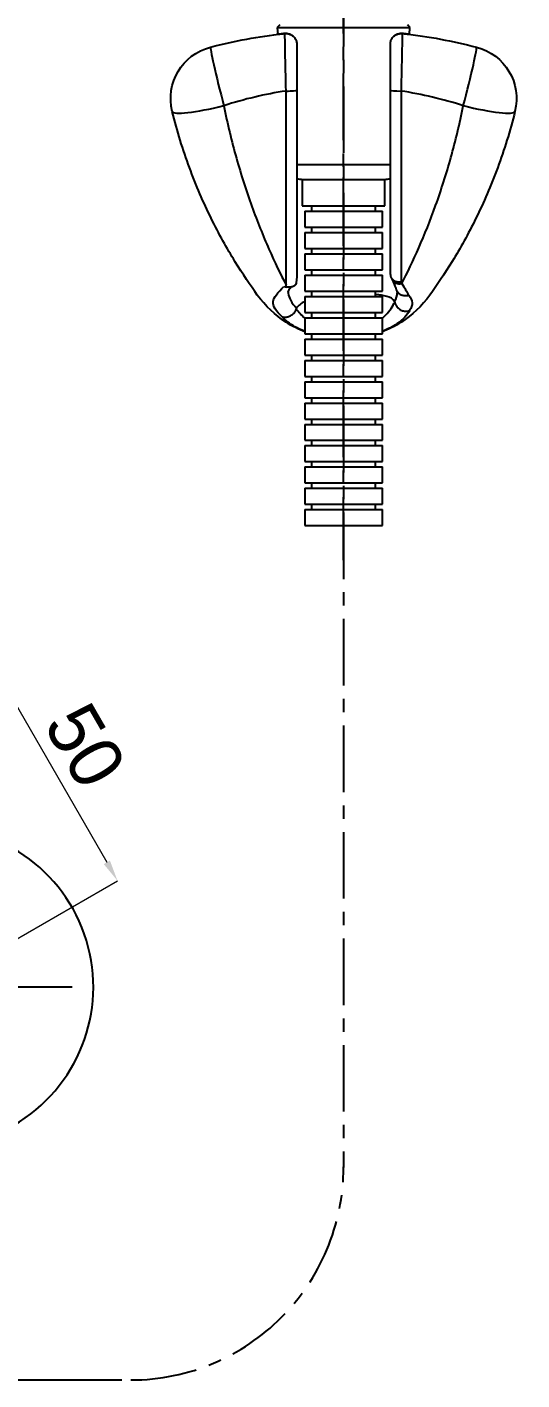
# Model space of a CAD drawing. Extents: x 0 to 1128, y 0 to 827.
# Drawn here: x 377.6 to 470.6, y 131.9 to 385.9 of the extents above; entities that cross this region are included whole.
import ezdxf

# ---------------------------------------------------------------- set-up
doc = ezdxf.new("R2010")
doc.units = 0
doc.header["$LTSCALE"] = 10
doc.header["$MEASUREMENT"] = 0
doc.header["$PDMODE"] = 3
doc.header["$PDSIZE"] = -10
doc.linetypes.add('CENTER', pattern=[2, 1.25, -0.25, 0.25, -0.25])
doc.linetypes.add('CENTER2', pattern=[28.575, 19.05, -3.175, 3.175, -3.175])
doc.layers.get('0').update_dxf_attribs({"linetype": 'CONTINUOUS'})
doc.layers.get('DEFPOINTS').update_dxf_attribs({"linetype": 'CONTINUOUS'})
doc.layers.add('1', color=7, linetype='CONTINUOUS')
doc.layers.add('Cneter', color=1, linetype='CENTER2', lineweight=13)
doc.styles.add('Daelim Dimension', font='')
doc.styles.get('Daelim Dimension').set_extended_font_data('나눔고딕')
doc.dimstyles.new('DEFAULT', dxfattribs={"dimscale": 2, "dimtxt": 2, "dimasz": 2, "dimexe": 0, "dimexo": 2, "dimgap": 1, "dimtad": 1, "dimdec": 1, "dimzin": 9, "dimdsep": 46, "dimtxsty": 'Daelim Dimension', "dimcen": 0.5, "dimclrd": 252, "dimclre": 252, "dimclrt": 3, "dimadec": 1, "dimazin": 0, "dimtfac": 1, "dimtdec": 1, "dimtix": 1, "dimtmove": 0, "dimatfit": 3, "dimfxl": 1, "dimtolj": 1, "dimtzin": 1, "dimlwd": 9, "dimlwe": 9, "dimarcsym": 0})

# ---------------------------------------------------------------- blocks, each defined once
blk = doc.blocks.new('*D4')
at = {"color": 5, "lineweight": 9, "ltscale": 0.5, "transparency": 16777216}
for p, q in [((338.51, 250.93), (369.6, 268.87)), ((371.6, 265.41), (392.6, 229.04)), ((363.51, 207.63), (394.6, 225.57))]:
    blk.add_line(p, q, dxfattribs=at)
at = {"color": 5, "ltscale": 0.5, "transparency": 16777216}
for points in [[(372.17, 265.74), (371.02, 265.08), (369.6, 268.87)], [(393.17, 229.37), (392.02, 228.7), (394.6, 225.57)]]:
    blk.add_solid(points, dxfattribs=at)
at = {"layer": 'DEFPOINTS', "color": 0, "ltscale": 0.5, "transparency": 16777216}
for p in [(335.05, 248.93), (394.6, 225.57), (360.05, 205.63)]:
    blk.add_point(p, dxfattribs=at)
at = {"color": 7, "lineweight": -3, "ltscale": 0.5, "transparency": 16777216, "insert": (388.53, 250.94), "char_height": 10, "attachment_point": 5, "rotation": 300, "style": 'Daelim Dimension'}
blk.add_mtext('\\A1;50', dxfattribs=at)

msp = doc.modelspace()

# ---------------------------------------------------------------- linework, layer by layer
at = {"layer": '1', "color": 7, "linetype": 'Continuous', "lineweight": -3}
for p, q in [((425.08, 386.27), (424.62, 385.77)), ((449.55, 385.77), (449.08, 386.27)), ((424.62, 385.77), (424.71, 384.47)), ((424.62, 385.77), (437.08, 385.77)), ((437.08, 385.77), (449.55, 385.77)), ((449.46, 384.47), (449.55, 385.77)), ((426.28, 337.42), (426.28, 373.85)), ((428.28, 374), (428.28, 339.09)), ((445.88, 339.4), (445.88, 374)), ((447.88, 373.85), (447.88, 338.02)), ((428.28, 360.06), (437.08, 360.06)), ((437.08, 360.06), (445.88, 360.06)), ((429.33, 357.27), (429.33, 352.27)), ((444.83, 352.27), (444.83, 357.27)), ((429.33, 352.27), (437.08, 352.27)), ((429.78, 351.27), (429.78, 348.27)), ((429.78, 351.27), (437.08, 351.27)), ((431.08, 352.27), (431.08, 351.27)), ((437.08, 352.27), (444.83, 352.27)), ((437.08, 351.27), (444.38, 351.27)), ((443.08, 351.27), (443.08, 352.27)), ((444.38, 348.27), (444.38, 351.27)), ((429.78, 348.27), (437.08, 348.27)), ((431.08, 348.27), (431.08, 347.27)), ((437.08, 348.27), (444.38, 348.27)), ((443.08, 347.27), (443.08, 348.27)), ((429.78, 347.27), (429.78, 344.27)), ((429.78, 347.27), (437.08, 347.27)), ((437.08, 347.27), (444.38, 347.27)), ((444.38, 344.27), (444.38, 347.27)), ((429.78, 344.27), (437.08, 344.27)), ((429.78, 343.27), (429.78, 340.27)), ((429.78, 343.27), (437.08, 343.27)), ((431.08, 344.27), (431.08, 343.27)), ((437.08, 344.27), (444.38, 344.27)), ((437.08, 343.27), (444.38, 343.27)), ((443.08, 343.27), (443.08, 344.27)), ((444.38, 340.27), (444.38, 343.27)), ((429.78, 340.27), (437.08, 340.27)), ((429.78, 339.27), (429.78, 336.27)), ((429.78, 339.27), (437.08, 339.27)), ((431.08, 340.27), (431.08, 339.27)), ((437.08, 340.27), (444.38, 340.27)), ((437.08, 339.27), (444.38, 339.27)), ((443.08, 339.27), (443.08, 340.27)), ((444.38, 336.27), (444.38, 339.27)), ((429.78, 336.27), (437.08, 336.27)), ((431.08, 336.27), (431.08, 335.27)), ((437.08, 336.27), (444.38, 336.27)), ((443.08, 335.27), (443.08, 336.27)), ((429.78, 335.27), (429.78, 332.27)), ((429.78, 335.27), (437.08, 335.27)), ((437.08, 335.27), (444.38, 335.27)), ((444.38, 332.27), (444.38, 335.27)), ((429.78, 332.27), (437.08, 332.27)), ((429.78, 331.27), (429.78, 328.27)), ((429.78, 331.27), (437.08, 331.27)), ((431.08, 332.27), (431.08, 331.27)), ((437.08, 332.27), (444.38, 332.27)), ((437.08, 331.27), (444.38, 331.27)), ((443.08, 331.27), (443.08, 332.27)), ((444.38, 328.27), (444.38, 331.27)), ((429.78, 328.27), (437.08, 328.27)), ((431.08, 328.27), (431.08, 327.27)), ((437.08, 328.27), (444.38, 328.27)), ((443.08, 327.27), (443.08, 328.27)), ((429.78, 327.27), (429.78, 324.27)), ((429.78, 327.27), (437.08, 327.27)), ((437.08, 327.27), (444.38, 327.27)), ((444.38, 324.27), (444.38, 327.27)), ((429.78, 324.27), (437.08, 324.27)), ((429.78, 323.27), (429.78, 320.27)), ((429.78, 323.27), (437.08, 323.27)), ((431.08, 324.27), (431.08, 323.27)), ((437.08, 324.27), (444.38, 324.27)), ((437.08, 323.27), (444.38, 323.27)), ((443.08, 323.27), (443.08, 324.27)), ((444.38, 320.27), (444.38, 323.27)), ((429.78, 320.27), (437.08, 320.27)), ((431.08, 320.27), (431.08, 319.27)), ((437.08, 320.27), (444.38, 320.27)), ((443.08, 319.27), (443.08, 320.27)), ((429.78, 319.27), (429.78, 316.27)), ((429.78, 319.27), (437.08, 319.27)), ((437.08, 319.27), (444.38, 319.27)), ((444.38, 316.27), (444.38, 319.27)), ((429.78, 316.27), (437.08, 316.27)), ((429.78, 315.27), (429.78, 312.27)), ((429.78, 315.27), (437.08, 315.27)), ((431.08, 316.27), (431.08, 315.27)), ((437.08, 316.27), (444.38, 316.27)), ((437.08, 315.27), (444.38, 315.27)), ((443.08, 315.27), (443.08, 316.27)), ((444.38, 312.27), (444.38, 315.27)), ((429.78, 312.27), (437.08, 312.27)), ((429.78, 311.27), (429.78, 308.27)), ((429.78, 311.27), (437.08, 311.27)), ((431.08, 312.27), (431.08, 311.27)), ((437.08, 312.27), (444.38, 312.27)), ((437.08, 311.27), (444.38, 311.27)), ((443.08, 311.27), (443.08, 312.27)), ((444.38, 308.27), (444.38, 311.27)), ((429.78, 308.27), (437.08, 308.27)), ((431.08, 308.27), (431.08, 307.27)), ((437.08, 308.27), (444.38, 308.27)), ((443.08, 307.27), (443.08, 308.27)), ((429.78, 307.27), (429.78, 304.27)), ((429.78, 307.27), (437.08, 307.27)), ((437.08, 307.27), (444.38, 307.27)), ((444.38, 304.27), (444.38, 307.27)), ((429.78, 304.27), (437.08, 304.27)), ((429.78, 303.27), (429.78, 300.27)), ((429.78, 303.27), (437.08, 303.27)), ((431.08, 304.27), (431.08, 303.27)), ((437.08, 304.27), (444.38, 304.27)), ((437.08, 303.27), (444.38, 303.27)), ((443.08, 303.27), (443.08, 304.27)), ((444.38, 300.27), (444.38, 303.27)), ((429.78, 300.27), (437.08, 300.27)), ((431.08, 300.27), (431.08, 299.27)), ((437.08, 300.27), (444.38, 300.27)), ((443.08, 299.27), (443.08, 300.27)), ((429.78, 299.27), (429.78, 296.27)), ((429.78, 299.27), (437.08, 299.27)), ((437.08, 299.27), (444.38, 299.27)), ((444.38, 296.27), (444.38, 299.27)), ((429.78, 296.27), (437.08, 296.27)), ((429.78, 295.27), (429.78, 292.27)), ((429.78, 295.27), (437.08, 295.27)), ((431.08, 296.27), (431.08, 295.27)), ((437.08, 296.27), (444.38, 296.27)), ((437.08, 295.27), (444.38, 295.27)), ((443.08, 295.27), (443.08, 296.27)), ((444.38, 292.27), (444.38, 295.27)), ((429.78, 292.27), (437.08, 292.27)), ((437.08, 292.27), (444.38, 292.27))]:
    msp.add_line(p, q, dxfattribs=at)
at = {"layer": '1', "color": 1, "linetype": 'CENTER', "lineweight": -3}
msp.add_line((334, 205.63), (386.1, 205.63), dxfattribs=at)
at = {"layer": '1', "color": 7, "linetype": 'Continuous', "lineweight": -3, "extrusion": (-6.12323e-17, 1.12482e-32, -1)}
for centre, start, end in [((-414.58, 372.41), 346.0375, 75.5225), ((-459.58, 372.41), 104.4775, 193.9625)]:
    msp.add_arc(centre, 10, start, end, dxfattribs=at)
at = {"layer": '1', "color": 7, "linetype": 'Continuous', "lineweight": -3}
for centre, radius, start, end in [((429.38, 360.27), 3, 248.485, 270), ((444.78, 360.27), 3, 270, 291.515), ((360.05, 205.63), 30, 300, 93.8944)]:
    msp.add_arc(centre, radius, start, end, dxfattribs=at)
at = {"layer": '1', "color": 1, "linetype": 'CENTER', "lineweight": -3}
msp.add_arc((397.08, 171.85), 40, 270, 0, dxfattribs=at)
at = {"layer": '1', "color": 7, "linetype": 'Continuous', "lineweight": -3}
for centre, major_axis, ratio, start_param, end_param in [((414.58, 372.41), (2.5, -9.68), 0.032961, 3.141593, 4.839361), ((459.58, 372.41), (-2.5, -9.68), 0.032961, 1.443824, 3.141593), ((426.28, 374), (-2, 0), 0.076696, 1.570796, 3.141593), ((447.88, 374), (-2, 0), 0.076696, 0, 1.570796), ((414.58, 372.41), (9.7, 2.41), 0.126983, 3.141593, 4.680827), ((459.58, 372.41), (-9.7, 2.41), 0.126983, 1.602358, 3.141593), ((448.02, 339.27), (-1.83, -0.82), 0.760059, 6.274802, 7.5268)]:
    msp.add_ellipse(centre, major_axis=major_axis, ratio=ratio, start_param=start_param, end_param=end_param, dxfattribs=at)
at = {"layer": '1', "color": 1, "linetype": 'CENTER', "lineweight": -3}
msp.add_open_spline([(437.08, 594.73), (437.08, 171.71)], degree=1, dxfattribs=at)
at = {"layer": '1', "color": 7, "linetype": 'CENTER', "lineweight": -3}
for points, knots in [([(437.08, 344.77), (437.08, 349.77), (437.08, 392.77)], [0, 0, 0.104167, 1, 1]), ([(437.08, 285.77), (437.08, 290.77), (437.08, 358.77)], [0, 0, 0.068493, 1, 1])]:
    msp.add_open_spline(points, degree=1, knots=knots, dxfattribs=at)
at = {"layer": '1', "color": 7, "linetype": 'Continuous', "lineweight": -3}
for points, degree in [([(412.08, 382.09), (416.6, 383.26), (421.14, 384.1), (425.71, 384.62)], 3), ([(424.85, 384.52), (424.67, 384.49), (424.54, 384.48), (424.48, 384.47)], 3), ([(425.71, 384.62), (425.14, 384.55), (424.85, 384.52), (424.84, 384.52)], 3), ([(425.56, 384.6), (425.71, 384.62), (425.87, 384.64), (426.06, 384.66)], 3), ([(426.56, 384.61), (426.16, 384.68), (425.71, 384.61)], 2), ([(426.06, 384.61), (425.93, 384.63), (425.82, 384.63), (425.71, 384.62)], 3), ([(448.44, 384.61), (448, 384.68), (447.61, 384.61)], 2), ([(448.1, 384.66), (448.29, 384.64), (448.46, 384.62), (448.6, 384.6)], 3), ([(448.45, 384.62), (448.34, 384.63), (448.23, 384.63), (448.1, 384.61)], 3), ([(448.45, 384.62), (453.05, 384.09), (457.59, 383.25), (462.08, 382.09)], 3), ([(449.32, 384.52), (449.31, 384.52), (449.02, 384.55), (448.45, 384.62)], 3), ([(449.44, 384.5), (449.44, 384.5), (449.38, 384.51), (449.27, 384.52)], 3), ([(428.27, 382.83), (428.28, 382.78), (428.28, 382.72), (428.28, 382.66)], 3), ([(445.88, 382.66), (445.88, 382.72), (445.88, 382.78), (445.89, 382.83)], 3), ([(426.28, 373.85), (422.34, 373.26), (418.41, 372.33), (414.58, 371.1)], 3), ([(459.58, 371.1), (455.75, 372.33), (451.85, 373.25), (447.88, 373.85)], 3), ([(428.18, 337.94), (428.16, 337.82), (428.13, 337.7), (428.1, 337.59)], 3), ([(428.28, 339.09), (428.28, 338.69), (428.24, 338.3), (428.18, 337.94)], 3), ([(445.99, 338.89), (446.19, 338.47)], 1), ([(447.88, 338.02), (447.93, 337.91), (447.98, 337.8), (448.02, 337.69)], 3), ([(425.85, 337.18), (426.01, 337.14), (426.17, 337.09), (426.34, 337.05)], 3), ([(446.68, 334.3), (447.01, 334.89), (447.18, 335.42), (447.18, 335.98)], 3), ([(448.02, 337.69), (448.53, 336.86), (448.99, 336.16), (449.32, 335.54)], 3), ([(449.32, 335.54), (450.08, 334.5), (450.2, 333.69), (449.5, 332.63)], 3), ([(428.19, 332.96), (428.61, 332.36), (429.14, 331.76), (429.81, 331.21)], 3), ([(429.77, 334.32), (429.15, 334.01), (428.63, 333.61), (428.24, 333.06)], 3), ([(431.1, 328.18), (431.04, 328.2), (430.98, 328.22), (430.91, 328.24)], 3), ([(443.21, 328.23), (443.16, 328.21), (443.11, 328.2), (443.05, 328.18)], 3)]:
    msp.add_open_spline(points, degree=degree, dxfattribs=at)
for points, knots in [([(424.86, 384.52), (424.86, 384.52), (424.87, 384.52), (424.9, 384.52), (424.97, 384.53), (425.03, 384.53), (425.08, 384.53), (425.09, 384.53)], [0, 0, 0, 0, 0.117287, 0.217707, 0.437799, 0.865839, 1, 1, 1, 1]), ([(426.06, 384.66), (426.07, 384.66), (426.07, 384.66), (426.31, 384.68), (426.55, 384.67), (427, 384.55), (427.2, 384.46), (427.5, 384.26), (427.6, 384.18), (427.69, 384.09)], [0, 0, 0, 0, 0.007507, 0.007507, 0.408699, 0.408699, 0.781214, 0.781214, 1, 1, 1, 1]), ([(426.06, 384.61), (426.07, 384.61), (426.07, 384.61), (426.25, 384.63), (426.42, 384.63), (426.81, 384.58), (427.03, 384.51), (427.42, 384.31), (427.6, 384.17), (427.9, 383.85), (428.02, 383.67), (428.2, 383.27), (428.26, 383.05), (428.27, 382.83)], [0, 0, 0, 0, 0.004771, 0.004771, 0.168449, 0.168449, 0.381096, 0.381096, 0.589432, 0.589432, 0.794609, 0.794609, 1, 1, 1, 1]), ([(426.28, 373.85), (426.22, 376.45), (426.16, 379.07), (426.08, 383.04), (426.06, 384.35), (426.06, 384.61)], [0, 0, 0, 0, 0.5, 0.5, 1, 1, 1, 1]), ([(445.89, 382.83), (445.91, 383.05), (445.96, 383.27), (446.14, 383.67), (446.26, 383.85), (446.56, 384.17), (446.74, 384.31), (447.13, 384.51), (447.35, 384.58), (447.74, 384.63), (447.92, 384.63), (448.09, 384.61), (448.1, 384.61), (448.1, 384.61)], [0, 0, 0, 0, 0.205391, 0.205391, 0.410568, 0.410568, 0.618904, 0.618904, 0.831551, 0.831551, 0.995229, 0.995229, 1, 1, 1, 1]), ([(446.47, 384.09), (446.56, 384.18), (446.66, 384.26), (446.96, 384.46), (447.17, 384.55), (447.61, 384.67), (447.85, 384.68), (448.09, 384.66), (448.1, 384.66), (448.1, 384.66)], [0, 0, 0, 0, 0.218786, 0.218786, 0.591301, 0.591301, 0.992493, 0.992493, 1, 1, 1, 1]), ([(448.1, 384.61), (448.1, 384.35), (448.08, 383.04), (448, 379.07), (447.94, 376.45), (447.88, 373.85)], [0, 0, 0, 0, 0.5, 0.5, 1, 1, 1, 1]), ([(449.05, 384.53), (449.1, 384.53), (449.17, 384.53), (449.25, 384.52), (449.28, 384.52), (449.3, 384.52), (449.3, 384.52), (449.3, 384.52)], [0, 0, 0, 0, 0.469812, 0.772051, 0.873112, 0.946142, 1, 1, 1, 1]), ([(428.28, 382.66), (428.28, 382.58), (428.28, 381.57), (428.28, 378.36), (428.28, 376.17), (428.28, 374)], [0, 0, 0, 0, 0.5, 0.5, 1, 1, 1, 1]), ([(445.88, 374), (445.88, 376.17), (445.88, 378.36), (445.88, 381.57), (445.88, 382.58), (445.88, 382.66)], [0, 0, 0, 0, 0.5, 0.5, 1, 1, 1, 1]), ([(414.58, 371.1), (415.26, 367.69), (416.05, 364.42), (417.82, 358.11), (418.81, 355.04), (420.88, 349.31), (421.96, 346.65), (424.14, 341.71), (425.24, 339.42), (426.28, 337.42)], [0, 0, 0, 0, 0.25, 0.25, 0.5, 0.5, 0.75, 0.75, 1, 1, 1, 1]), ([(448.02, 337.69), (449.05, 339.7), (450.15, 341.98), (452.31, 346.89), (453.37, 349.53), (455.41, 355.22), (456.39, 358.25), (458.13, 364.49), (458.91, 367.73), (459.58, 371.1)], [0, 0, 0, 0, 0.25, 0.25, 0.5, 0.5, 0.75, 0.75, 1, 1, 1, 1]), ([(420.87, 335.55), (419.59, 337.32), (418.15, 339.44), (415.17, 344.3), (413.65, 347.03), (410.75, 352.91), (409.36, 356.12), (406.88, 362.83), (405.79, 366.33), (404.88, 370)], [0, 0, 0, 0, 0.25, 0.25, 0.5, 0.5, 0.75, 0.75, 1, 1, 1, 1]), ([(469.29, 370), (468.37, 366.33), (467.28, 362.83), (464.81, 356.12), (463.41, 352.91), (460.52, 347.03), (458.99, 344.3), (456.01, 339.44), (454.57, 337.32), (453.29, 335.55)], [0, 0, 0, 0, 0.25, 0.25, 0.5, 0.5, 0.75, 0.75, 1, 1, 1, 1]), ([(429.28, 357.27), (429.28, 357.27), (429.28, 357.27), (429.28, 357.27), (430.12, 357.27), (433.01, 357.27), (435.04, 357.27), (437.08, 357.27)], [0, 0, 0, 0, 0.000824, 0.000824, 0.500412, 0.500412, 1, 1, 1, 1]), ([(437.08, 357.27), (439.12, 357.27), (441.15, 357.27), (444.04, 357.27), (444.88, 357.27), (444.88, 357.27), (444.88, 357.27), (444.88, 357.27)], [0, 0, 0, 0, 0.49959, 0.49959, 0.999181, 0.999181, 1, 1, 1, 1]), ([(445.88, 339.4), (445.88, 339.23), (445.92, 339.05), (446.07, 338.74), (446.17, 338.59), (446.45, 338.35), (446.62, 338.24), (446.99, 338.09), (447.21, 338.04), (447.57, 338), (447.72, 338), (447.87, 338.02), (447.88, 338.02), (447.88, 338.02)], [0, 0, 0, 0, 0.212222, 0.212222, 0.424374, 0.424374, 0.637608, 0.637608, 0.852942, 0.852942, 0.994498, 0.994498, 1, 1, 1, 1]), ([(446.18, 338.5), (446.22, 338.42), (446.4, 338.02), (446.66, 337.43), (446.87, 336.9), (446.93, 336.69), (446.95, 336.64)], [0, 0, 0, 0, 0.103224, 0.524644, 0.869823, 1, 1, 1, 1]), ([(429.79, 328.65), (428.65, 329.09), (427.43, 329.69), (424.29, 331.72), (422.38, 333.47), (420.87, 335.55)], [0, 0, 0, 0, 0.384067, 0.384067, 1, 1, 1, 1]), ([(425.59, 331.4), (424.37, 332.48), (423.75, 333.46), (423.94, 335.15), (424.74, 335.97), (425.85, 337.18)], [0, 0, 0, 0, 0.5, 0.5, 1, 1, 1, 1]), ([(426.34, 337.05), (426.32, 337.16), (426.3, 337.27), (426.29, 337.39), (426.28, 337.41), (426.28, 337.42)], [0, 0, 0, 0, 0.900036, 0.900036, 1, 1, 1, 1]), ([(428.1, 337.59), (428.01, 337.44), (427.88, 337.32), (427.58, 337.13), (427.4, 337.07), (427.02, 336.99), (426.8, 336.99), (426.5, 337.02), (426.42, 337.03), (426.34, 337.05)], [0, 0, 0, 0, 0.290833, 0.290833, 0.580688, 0.580688, 0.885685, 0.885685, 1, 1, 1, 1]), ([(426.68, 336.11), (426.68, 336.11), (426.68, 336.11), (426.68, 336.15), (426.76, 336.36), (426.92, 336.65), (427.07, 336.9), (427.15, 337.02)], [0, 0, 0, 0, 0.070781, 0.337198, 0.585459, 0.817998, 1, 1, 1, 1]), ([(426.68, 336.12), (426.68, 336.04), (426.68, 335.96), (426.77, 335.01), (427.32, 334.06), (428.24, 333.06)], [0, 0, 0, 0, 0.082026, 0.082026, 1, 1, 1, 1]), ([(446.68, 334.3), (446.36, 334.88), (445.85, 335.1), (444.61, 335.46), (443.9, 335.57), (443.11, 335.65)], [0, 0, 0, 0, 0.533403, 0.533403, 1, 1, 1, 1]), ([(453.29, 335.55), (451.79, 333.48), (449.88, 331.72), (446.73, 329.69), (445.51, 329.09), (444.37, 328.65)], [0, 0, 0, 0, 0.616324, 0.616324, 1, 1, 1, 1]), ([(446.95, 336.64), (447, 336.46), (447.09, 336.3), (447.32, 335.99), (447.47, 335.85), (447.81, 335.63), (448.01, 335.55), (448.43, 335.45), (448.66, 335.44), (449.01, 335.47), (449.15, 335.5), (449.3, 335.54), (449.31, 335.54), (449.32, 335.54)], [0, 0, 0, 0, 0.202242, 0.202242, 0.419427, 0.419427, 0.636714, 0.636714, 0.854125, 0.854125, 0.98775, 0.98775, 1, 1, 1, 1]), ([(447.02, 336.42), (447.05, 336.35), (447.14, 336.17), (447.18, 336.01), (447.19, 335.96), (447.19, 335.95), (447.19, 335.95)], [0, 0, 0, 0, 0.197918, 0.592862, 0.998647, 1, 1, 1, 1]), ([(428.19, 332.96), (428.13, 332.76), (428.03, 332.56), (427.79, 332.19), (427.63, 332.02), (427.3, 331.73), (427.1, 331.61), (426.71, 331.43), (426.5, 331.36), (426.1, 331.31), (425.9, 331.32), (425.68, 331.37), (425.64, 331.38), (425.61, 331.39), (425.6, 331.39), (425.59, 331.4)], [0, 0, 0, 0, 0.191438, 0.191438, 0.38287, 0.38287, 0.574422, 0.574422, 0.766339, 0.766339, 0.958624, 0.958624, 0.992339, 0.992339, 1, 1, 1, 1]), ([(428.24, 333.06), (428.22, 333.05), (428.21, 333.03), (428.2, 332.99), (428.19, 332.98), (428.19, 332.96)], [0, 0, 0, 0, 0.674483, 0.674483, 1, 1, 1, 1]), ([(444.37, 331.21), (444.59, 331.4), (444.81, 331.6), (445.79, 332.6), (446.35, 333.44), (446.7, 334.23)], [0, 0, 0, 0, 0.200852, 0.200852, 1, 1, 1, 1]), ([(446.7, 334.23), (446.69, 334.25), (446.69, 334.26), (446.68, 334.28), (446.68, 334.29), (446.68, 334.3)], [0, 0, 0, 0, 0.53512, 0.53512, 1, 1, 1, 1]), ([(446.7, 334.23), (446.73, 334.03), (446.81, 333.82), (447.02, 333.45), (447.16, 333.27), (447.49, 332.96), (447.67, 332.83), (448.08, 332.64), (448.29, 332.57), (448.73, 332.5), (448.95, 332.5), (449.26, 332.56), (449.37, 332.59), (449.48, 332.63), (449.49, 332.63), (449.5, 332.63)], [0, 0, 0, 0, 0.179587, 0.179587, 0.359174, 0.359174, 0.538771, 0.538771, 0.718454, 0.718454, 0.898245, 0.898245, 0.990374, 0.990374, 1, 1, 1, 1]), ([(429.77, 328.79), (429.1, 329), (428.49, 329.28), (426.96, 330.14), (426.19, 330.77), (425.59, 331.4)], [0, 0, 0, 0, 0.358827, 0.358827, 1, 1, 1, 1]), ([(449.5, 332.63), (449.08, 331.85), (448.28, 330.98), (446.4, 329.64), (445.47, 329.13), (444.39, 328.78)], [0, 0, 0, 0, 0.597437, 0.597437, 1, 1, 1, 1])]:
    msp.add_open_spline(points, degree=3, knots=knots, dxfattribs=at)
at = {"layer": 'Cneter', "lineweight": -3, "ltscale": 0.5}
msp.add_line((300.13, 131.85), (397.08, 131.85), dxfattribs=at)

# ---------------------------------------------------------------- dimensions: what is measured, and where the dimension line sits
at = {"color": 5, "lineweight": -3, "ltscale": 0.5}
dim = msp.add_aligned_dim(p1=(335.05, 248.93), p2=(360.05, 205.63), distance=39.89, dimstyle='DEFAULT', override={"dimtxt": 5, "dimclrd": 5, "dimclre": 5, "dimclrt": 7}, dxfattribs=at)
dim.commit()
dim.dimension.update_dxf_attribs({"geometry": '*D4', "text_midpoint": (388.53, 250.94)})

doc.saveas('drawing.dxf')
